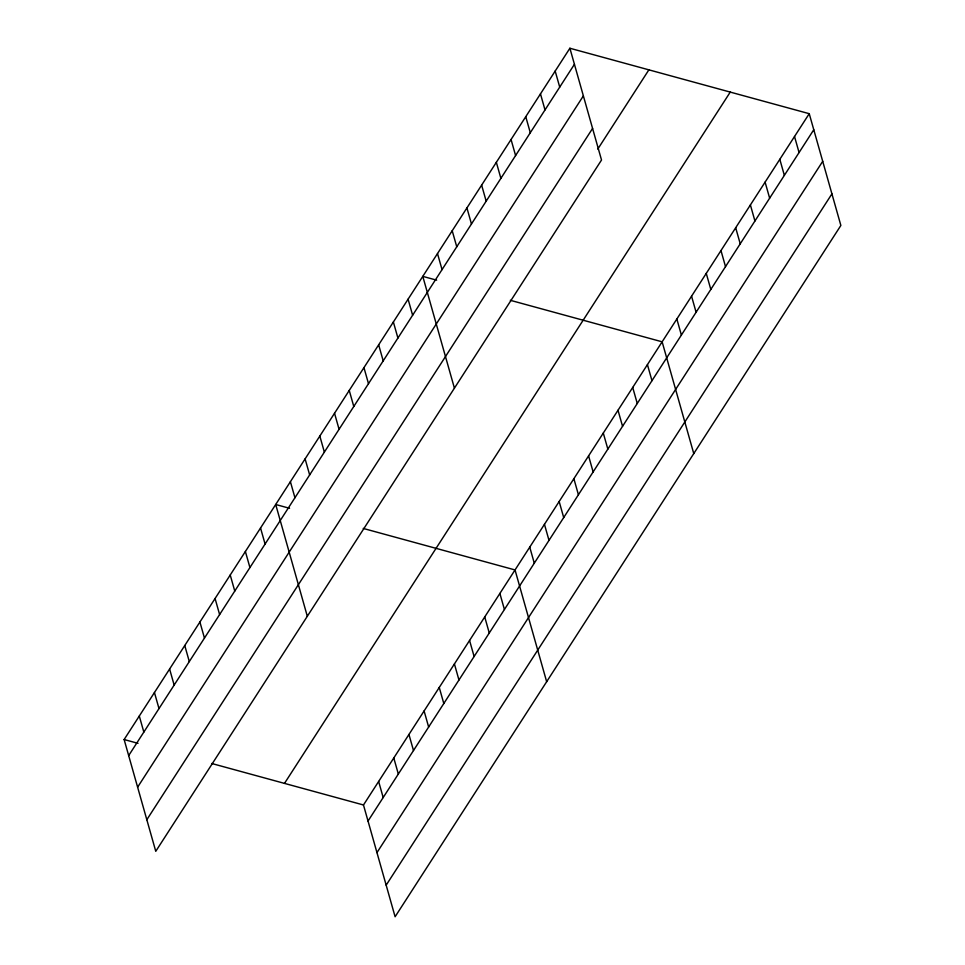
<?xml version="1.0" encoding="UTF-8"?>
<svg xmlns="http://www.w3.org/2000/svg" width="965" height="965" viewBox="0 0 965 965"><rect width="100%" height="100%" fill="white"/><g stroke="black" fill="none" stroke-linecap="round" stroke-linejoin="round"><path stroke-width="1.45" d="M569.893 48.25L601.521 160.021L155.763 851.311L124.135 739.54L569.893 48.25L809.237 113.689L840.865 225.46L395.107 916.75L363.479 804.979L809.237 113.689M128.683 755.583L574.428 64.293M137.621 787.175L583.367 95.885M146.825 819.719L592.582 128.429M597.781 149.093L648.878 69.842M284.494 783.387L730.252 92.097M368.027 821.034L813.772 129.744M376.965 852.614L822.711 161.324M386.169 885.158L831.926 193.869M436.65 280.164L422.791 276.376L454.419 388.147M510.34 300.308L662.135 341.815L693.763 453.586M289.548 508.29L275.701 504.502L307.316 616.273M363.238 528.434L515.033 569.941L546.66 681.712M124.135 739.54L137.995 743.327M211.685 763.484L363.479 804.979M794.521 136.499L799.068 152.554M779.817 159.322L784.352 175.365M765.1 182.132L769.648 198.175M750.396 204.942L754.932 220.985M735.68 227.752L740.227 243.807M720.976 250.562L725.511 266.617M706.259 273.385L710.807 289.428M691.555 296.195L696.091 312.238M676.851 319.005L681.387 335.048M647.431 364.625L651.966 380.68M555.177 71.06L559.724 87.115M632.714 387.447L637.262 403.491M540.472 93.87L545.008 109.926M618.01 410.258L622.546 426.301M525.756 116.693L530.304 132.736M603.294 433.068L607.841 449.111M511.052 139.503L515.587 155.546M588.59 455.878L593.125 471.933M496.348 162.313L500.883 178.356M573.873 478.688L578.421 494.743M481.631 185.123L486.179 201.178M559.169 501.51L563.705 517.554M466.927 207.933L471.463 223.989M544.453 524.321L549.001 540.364M452.211 230.756L456.759 246.799M529.749 547.131L534.284 563.174M437.507 253.566L442.042 269.609M499.882 593.451L504.418 609.494M408.086 299.186L412.622 315.241M484.732 616.949L489.267 633.004M393.37 321.996L397.918 338.052M469.569 640.458L474.117 656.502M378.666 344.819L383.202 360.862M454.419 663.956L458.954 680.011M363.95 367.629L368.497 383.672M439.256 687.466L443.804 703.509M349.246 390.439L353.781 406.482M424.105 710.964L428.641 727.019M334.529 413.249L339.077 429.304M408.943 734.474L413.49 750.517M319.825 436.059L324.361 452.115M393.792 757.971L398.328 774.026M305.109 458.882L309.656 474.925M378.642 781.481L383.177 797.524M290.405 481.692L294.94 497.735M260.538 528L265.086 544.055M245.387 551.51L249.923 567.553M230.225 575.007L234.772 591.062M215.074 598.517L219.61 614.56M199.912 622.027L204.459 638.07M184.761 645.525L189.297 661.568M169.611 669.034L174.146 685.078M154.448 692.532L158.996 708.575M139.298 716.042L143.833 732.085"/></g></svg>
